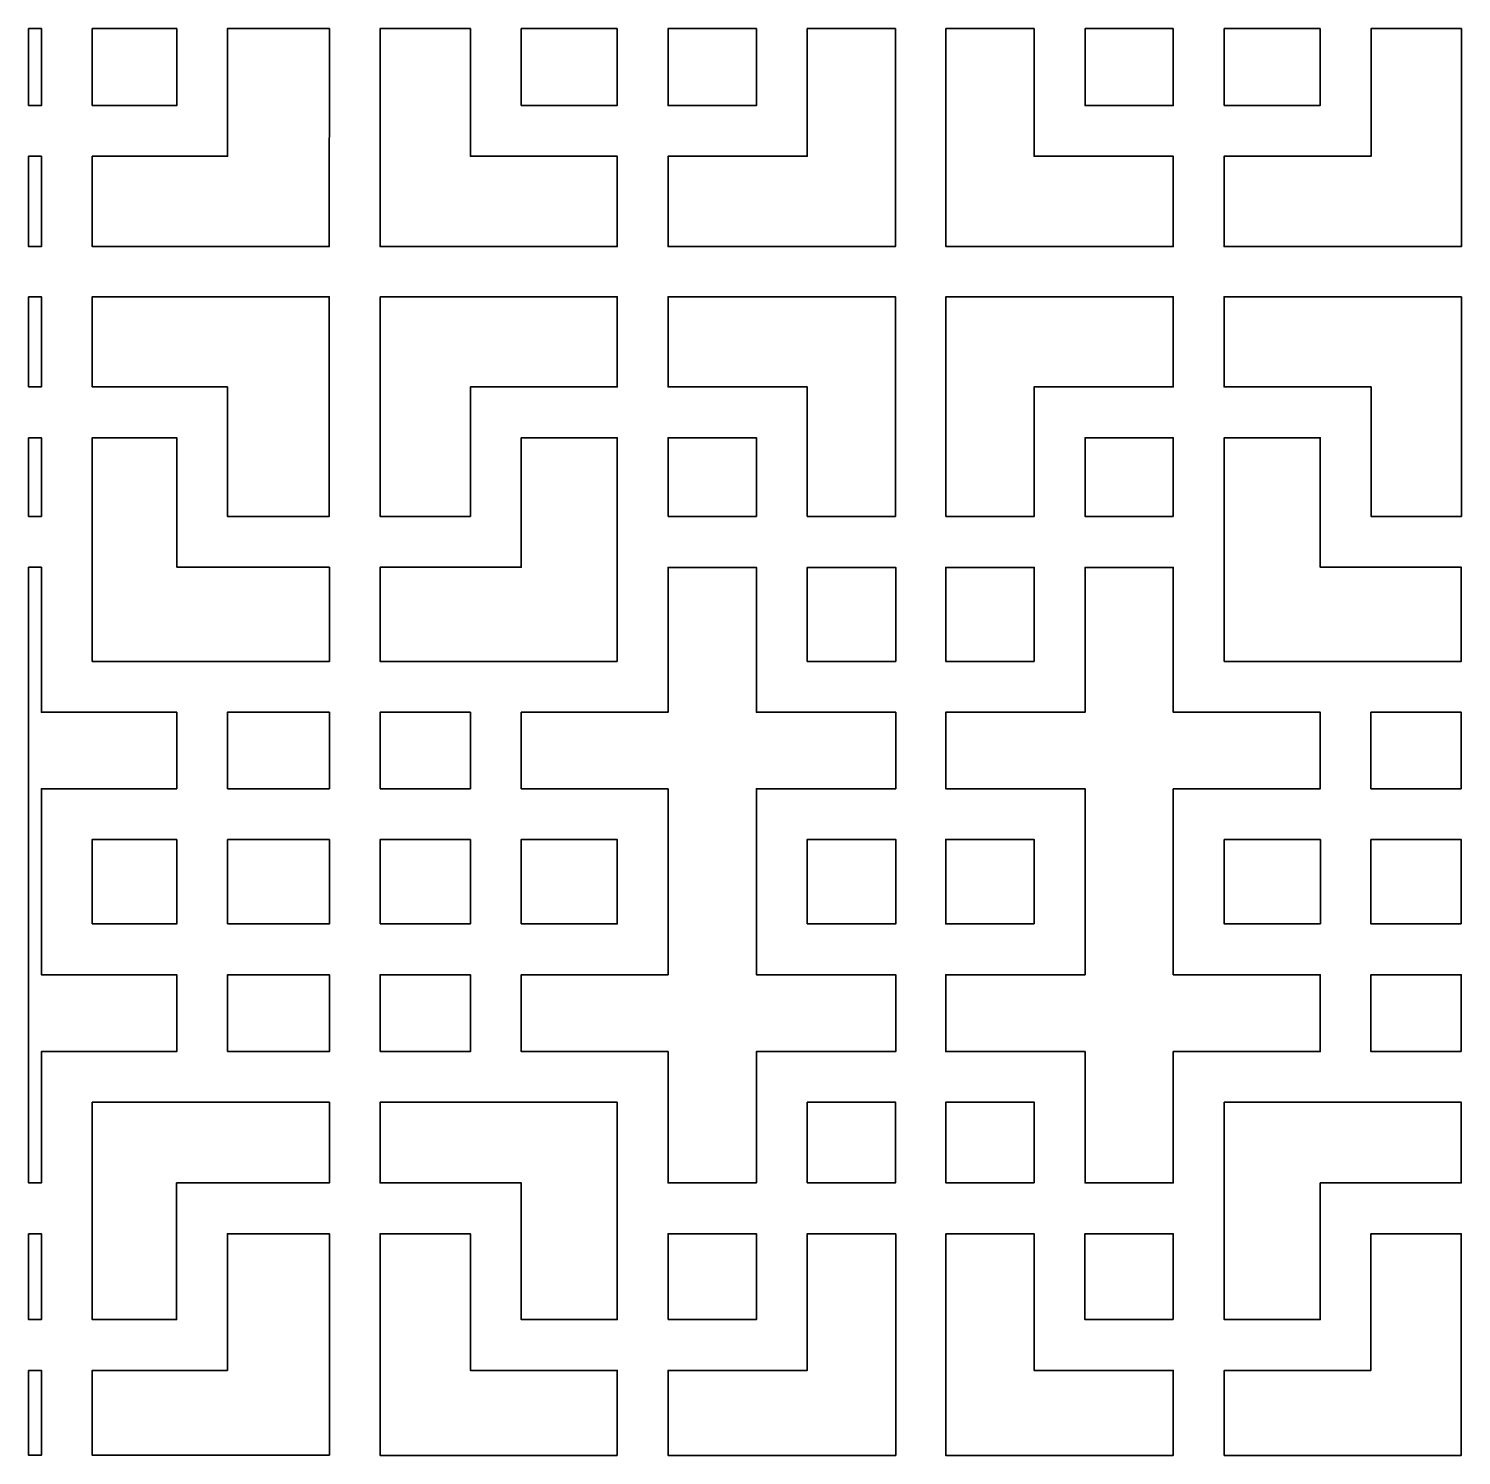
# Model space of a CAD drawing. Header units: centimetres. Extents: x 24 to 482, y -156 to 120.
# Drawn here: x 23.7 to 74.4, y 69.3 to 119.9 of the extents above; entities that cross this region are included whole.
import ezdxf

# ---------------------------------------------------------------- set-up
doc = ezdxf.new("R2010")
doc.units = ezdxf.units.CM
doc.header["$MEASUREMENT"] = 0
doc.layers.add('layer 1', color=7, linetype='Continuous')

msp = doc.modelspace()

# ---------------------------------------------------------------- linework, layer by layer
at = {"layer": 'layer 1', "color": 250, "lineweight": 35}
for points, knots in [([(23.67082, 117.12746), (23.67082, 117.12746), (24.12332, 117.12746), (24.12332, 117.12746), (24.12332, 117.12746), (24.12332, 117.12746), (24.12332, 119.85246), (24.12332, 119.85246), (24.12332, 119.85246), (24.12332, 119.85246), (23.67082, 119.85246), (23.67082, 119.85246), (23.67082, 119.85246), (23.67082, 119.85246), (23.67082, 117.12746), (23.67082, 117.12746)], [0, 0, 0, 0, 0.2, 0.2, 0.2, 0.2, 0.4, 0.4, 0.4, 0.4, 0.6, 0.6, 0.6, 0.6, 1, 1, 1, 1]), ([(28.91832, 119.85246), (28.91832, 119.85246), (28.91832, 117.12746), (28.91832, 117.12746), (28.91832, 117.12746), (28.91832, 117.12746), (25.92332, 117.12746), (25.92332, 117.12746), (25.92332, 117.12746), (25.92332, 117.12746), (25.92332, 119.85246), (25.92332, 119.85246), (25.92332, 119.85246), (25.92332, 119.85246), (28.91832, 119.85246), (28.91832, 119.85246)], [0, 0, 0, 0, 0.2, 0.2, 0.2, 0.2, 0.4, 0.4, 0.4, 0.4, 0.6, 0.6, 0.6, 0.6, 1, 1, 1, 1]), ([(34.32832, 119.85246), (34.32832, 119.85246), (34.32581, 112.12746), (34.32581, 112.12746), (34.32581, 112.12746), (34.32581, 112.12746), (25.92332, 112.12746), (25.92332, 112.12746), (25.92332, 112.12746), (25.92332, 112.12746), (25.92332, 115.32746), (25.92332, 115.32746), (25.92332, 115.32746), (25.92332, 115.32746), (30.71832, 115.32746), (30.71832, 115.32746), (30.71832, 115.32746), (30.71832, 115.32746), (30.71582, 119.85246), (30.71582, 119.85246), (30.71582, 119.85246), (30.71582, 119.85246), (34.32832, 119.85246), (34.32832, 119.85246)], [0, 0, 0, 0, 0.14285714, 0.14285714, 0.14285714, 0.14285714, 0.28571429, 0.28571429, 0.28571429, 0.28571429, 0.42857143, 0.42857143, 0.42857143, 0.42857143, 0.57142857, 0.57142857, 0.57142857, 0.57142857, 0.71428571, 0.71428571, 0.71428571, 0.71428571, 1, 1, 1, 1]), ([(39.32581, 119.85246), (39.32581, 119.85246), (39.32581, 115.32746), (39.32581, 115.32746), (39.32581, 115.32746), (39.32581, 115.32746), (44.53331, 115.32746), (44.53331, 115.32746), (44.53331, 115.32746), (44.53331, 115.32746), (44.53331, 112.12996), (44.53331, 112.12996), (44.53331, 112.12996), (44.53331, 112.12996), (36.12832, 112.12996), (36.12832, 112.12996), (36.12832, 112.12996), (36.12832, 112.12996), (36.12832, 119.85246), (36.12832, 119.85246), (36.12832, 119.85246), (36.12832, 119.85246), (39.32581, 119.85246), (39.32581, 119.85246)], [0, 0, 0, 0, 0.14285714, 0.14285714, 0.14285714, 0.14285714, 0.28571429, 0.28571429, 0.28571429, 0.28571429, 0.42857143, 0.42857143, 0.42857143, 0.42857143, 0.57142857, 0.57142857, 0.57142857, 0.57142857, 0.71428571, 0.71428571, 0.71428571, 0.71428571, 1, 1, 1, 1]), ([(44.53082, 119.85246), (44.53082, 119.85246), (44.53082, 117.12996), (44.53082, 117.12996), (44.53082, 117.12996), (44.53082, 117.12996), (41.12832, 117.12996), (41.12832, 117.12996), (41.12832, 117.12996), (41.12832, 117.12996), (41.12832, 119.85246), (41.12832, 119.85246), (41.12832, 119.85246), (41.12832, 119.85246), (44.53082, 119.85246), (44.53082, 119.85246)], [0, 0, 0, 0, 0.2, 0.2, 0.2, 0.2, 0.4, 0.4, 0.4, 0.4, 0.6, 0.6, 0.6, 0.6, 1, 1, 1, 1]), ([(49.46581, 119.85246), (49.46581, 119.85246), (49.46581, 117.12746), (49.46581, 117.12746), (49.46581, 117.12746), (49.46581, 117.12746), (46.33332, 117.12746), (46.33332, 117.12746), (46.33332, 117.12746), (46.33332, 117.12746), (46.33332, 119.85246), (46.33332, 119.85246), (46.33332, 119.85246), (46.33332, 119.85246), (49.46581, 119.85246), (49.46581, 119.85246)], [0, 0, 0, 0, 0.2, 0.2, 0.2, 0.2, 0.4, 0.4, 0.4, 0.4, 0.6, 0.6, 0.6, 0.6, 1, 1, 1, 1]), ([(54.39082, 119.85246), (54.39082, 119.85246), (54.39082, 112.12746), (54.39082, 112.12746), (54.39082, 112.12746), (54.39082, 112.12746), (46.33332, 112.12746), (46.33332, 112.12746), (46.33332, 112.12746), (46.33332, 112.12746), (46.33332, 115.32746), (46.33332, 115.32746), (46.33332, 115.32746), (46.33332, 115.32746), (51.26582, 115.32746), (51.26582, 115.32746), (51.26582, 115.32746), (51.26582, 115.32746), (51.26582, 119.85246), (51.26582, 119.85246), (51.26582, 119.85246), (51.26582, 119.85246), (54.39082, 119.85246), (54.39082, 119.85246)], [0, 0, 0, 0, 0.14285714, 0.14285714, 0.14285714, 0.14285714, 0.28571429, 0.28571429, 0.28571429, 0.28571429, 0.42857143, 0.42857143, 0.42857143, 0.42857143, 0.57142857, 0.57142857, 0.57142857, 0.57142857, 0.71428571, 0.71428571, 0.71428571, 0.71428571, 1, 1, 1, 1]), ([(59.30832, 119.85246), (59.30832, 119.85246), (59.30582, 115.32746), (59.30582, 115.32746), (59.30582, 115.32746), (59.30582, 115.32746), (64.23832, 115.32746), (64.23832, 115.32746), (64.23832, 115.32746), (64.23832, 115.32746), (64.23832, 112.12746), (64.23832, 112.12746), (64.23832, 112.12746), (64.23832, 112.12746), (56.18082, 112.12746), (56.18082, 112.12746), (56.18082, 112.12746), (56.18082, 112.12746), (56.18082, 119.85246), (56.18082, 119.85246), (56.18082, 119.85246), (56.18082, 119.85246), (59.30832, 119.85246), (59.30832, 119.85246)], [0, 0, 0, 0, 0.14285714, 0.14285714, 0.14285714, 0.14285714, 0.28571429, 0.28571429, 0.28571429, 0.28571429, 0.42857143, 0.42857143, 0.42857143, 0.42857143, 0.57142857, 0.57142857, 0.57142857, 0.57142857, 0.71428571, 0.71428571, 0.71428571, 0.71428571, 1, 1, 1, 1]), ([(64.23832, 119.85246), (64.23832, 119.85246), (64.23832, 117.12746), (64.23832, 117.12746), (64.23832, 117.12746), (64.23832, 117.12746), (61.10832, 117.12746), (61.10832, 117.12746), (61.10832, 117.12746), (61.10832, 117.12746), (61.10832, 119.85246), (61.10832, 119.85246), (61.10832, 119.85246), (61.10832, 119.85246), (64.23832, 119.85246), (64.23832, 119.85246)], [0, 0, 0, 0, 0.2, 0.2, 0.2, 0.2, 0.4, 0.4, 0.4, 0.4, 0.6, 0.6, 0.6, 0.6, 1, 1, 1, 1]), ([(74.44582, 119.85246), (74.44582, 119.85246), (74.44582, 112.12996), (74.44582, 112.12996), (74.44582, 112.12996), (74.44582, 112.12996), (66.03832, 112.12996), (66.03832, 112.12996), (66.03832, 112.12996), (66.03832, 112.12996), (66.03832, 115.32746), (66.03832, 115.32746), (66.03832, 115.32746), (66.03832, 115.32746), (71.24582, 115.32746), (71.24582, 115.32746), (71.24582, 115.32746), (71.24582, 115.32746), (71.24582, 119.85246), (71.24582, 119.85246), (71.24582, 119.85246), (71.24582, 119.85246), (74.44582, 119.85246), (74.44582, 119.85246)], [0, 0, 0, 0, 0.14285714, 0.14285714, 0.14285714, 0.14285714, 0.28571429, 0.28571429, 0.28571429, 0.28571429, 0.42857143, 0.42857143, 0.42857143, 0.42857143, 0.57142857, 0.57142857, 0.57142857, 0.57142857, 0.71428571, 0.71428571, 0.71428571, 0.71428571, 1, 1, 1, 1]), ([(69.44331, 119.85246), (69.44331, 119.85246), (69.44331, 117.12996), (69.44331, 117.12996), (69.44331, 117.12996), (69.44331, 117.12996), (66.04082, 117.12996), (66.04082, 117.12996), (66.04082, 117.12996), (66.04082, 117.12996), (66.04082, 119.85246), (66.04082, 119.85246), (66.04082, 119.85246), (66.04082, 119.85246), (69.44331, 119.85246), (69.44331, 119.85246)], [0, 0, 0, 0, 0.2, 0.2, 0.2, 0.2, 0.4, 0.4, 0.4, 0.4, 0.6, 0.6, 0.6, 0.6, 1, 1, 1, 1]), ([(23.67082, 115.32996), (23.67082, 115.32996), (24.12332, 115.32996), (24.12332, 115.32996), (24.12332, 115.32996), (24.12332, 115.32996), (24.12332, 112.12746), (24.12332, 112.12746), (24.12332, 112.12746), (24.12332, 112.12746), (23.67082, 112.12746), (23.67082, 112.12746), (23.67082, 112.12746), (23.67082, 112.12746), (23.67082, 115.32996), (23.67082, 115.32996)], [0, 0, 0, 0, 0.2, 0.2, 0.2, 0.2, 0.4, 0.4, 0.4, 0.4, 0.6, 0.6, 0.6, 0.6, 1, 1, 1, 1]), ([(23.67082, 110.34995), (23.67082, 110.34995), (24.12332, 110.34995), (24.12332, 110.34995), (24.12332, 110.34995), (24.12332, 110.34995), (24.12332, 107.14996), (24.12332, 107.14996), (24.12332, 107.14996), (24.12332, 107.14996), (23.67082, 107.14996), (23.67082, 107.14996), (23.67082, 107.14996), (23.67082, 107.14996), (23.67082, 110.34995), (23.67082, 110.34995)], [0, 0, 0, 0, 0.2, 0.2, 0.2, 0.2, 0.4, 0.4, 0.4, 0.4, 0.6, 0.6, 0.6, 0.6, 1, 1, 1, 1]), ([(30.71832, 107.14996), (30.71832, 107.14996), (30.71582, 102.55996), (30.71582, 102.55996), (30.71582, 102.55996), (30.71582, 102.55996), (34.32581, 102.55996), (34.32581, 102.55996), (34.32581, 102.55996), (34.32581, 102.55996), (34.32581, 110.34995), (34.32581, 110.34995), (34.32581, 110.34995), (34.32581, 110.34995), (25.92332, 110.34995), (25.92332, 110.34995), (25.92332, 110.34995), (25.92332, 110.34995), (25.92332, 107.14996), (25.92332, 107.14996), (25.92332, 107.14996), (25.92332, 107.14996), (30.71832, 107.14996), (30.71832, 107.14996)], [0, 0, 0, 0, 0.14285714, 0.14285714, 0.14285714, 0.14285714, 0.28571429, 0.28571429, 0.28571429, 0.28571429, 0.42857143, 0.42857143, 0.42857143, 0.42857143, 0.57142857, 0.57142857, 0.57142857, 0.57142857, 0.71428571, 0.71428571, 0.71428571, 0.71428571, 1, 1, 1, 1]), ([(36.12832, 110.34995), (36.12832, 110.34995), (36.12832, 102.55996), (36.12832, 102.55996), (36.12832, 102.55996), (36.12832, 102.55996), (39.32581, 102.55996), (39.32581, 102.55996), (39.32581, 102.55996), (39.32581, 102.55996), (39.32581, 107.14996), (39.32581, 107.14996), (39.32581, 107.14996), (39.32581, 107.14996), (44.53331, 107.14996), (44.53331, 107.14996), (44.53331, 107.14996), (44.53331, 107.14996), (44.53331, 110.34995), (44.53331, 110.34995), (44.53331, 110.34995), (44.53331, 110.34995), (36.12832, 110.34995), (36.12832, 110.34995)], [0, 0, 0, 0, 0.14285714, 0.14285714, 0.14285714, 0.14285714, 0.28571429, 0.28571429, 0.28571429, 0.28571429, 0.42857143, 0.42857143, 0.42857143, 0.42857143, 0.57142857, 0.57142857, 0.57142857, 0.57142857, 0.71428571, 0.71428571, 0.71428571, 0.71428571, 1, 1, 1, 1]), ([(54.39082, 102.55996), (54.39082, 102.55996), (51.26582, 102.55996), (51.26582, 102.55996), (51.26582, 102.55996), (51.26582, 102.55996), (51.26582, 107.14996), (51.26582, 107.14996), (51.26582, 107.14996), (51.26582, 107.14996), (46.33332, 107.14996), (46.33332, 107.14996), (46.33332, 107.14996), (46.33332, 107.14996), (46.33332, 110.34995), (46.33332, 110.34995), (46.33332, 110.34995), (46.33332, 110.34995), (54.39082, 110.34995), (54.39082, 110.34995), (54.39082, 110.34995), (54.39082, 110.34995), (54.39082, 102.55996), (54.39082, 102.55996)], [0, 0, 0, 0, 0.14285714, 0.14285714, 0.14285714, 0.14285714, 0.28571429, 0.28571429, 0.28571429, 0.28571429, 0.42857143, 0.42857143, 0.42857143, 0.42857143, 0.57142857, 0.57142857, 0.57142857, 0.57142857, 0.71428571, 0.71428571, 0.71428571, 0.71428571, 1, 1, 1, 1]), ([(56.18082, 102.55996), (56.18082, 102.55996), (59.30832, 102.55996), (59.30832, 102.55996), (59.30832, 102.55996), (59.30832, 102.55996), (59.30582, 107.14996), (59.30582, 107.14996), (59.30582, 107.14996), (59.30582, 107.14996), (64.23832, 107.14996), (64.23832, 107.14996), (64.23832, 107.14996), (64.23832, 107.14996), (64.23832, 110.34995), (64.23832, 110.34995), (64.23832, 110.34995), (64.23832, 110.34995), (56.18082, 110.34995), (56.18082, 110.34995), (56.18082, 110.34995), (56.18082, 110.34995), (56.18082, 102.55996), (56.18082, 102.55996)], [0, 0, 0, 0, 0.14285714, 0.14285714, 0.14285714, 0.14285714, 0.28571429, 0.28571429, 0.28571429, 0.28571429, 0.42857143, 0.42857143, 0.42857143, 0.42857143, 0.57142857, 0.57142857, 0.57142857, 0.57142857, 0.71428571, 0.71428571, 0.71428571, 0.71428571, 1, 1, 1, 1]), ([(74.44582, 110.34995), (74.44582, 110.34995), (74.44582, 102.55996), (74.44582, 102.55996), (74.44582, 102.55996), (74.44582, 102.55996), (71.24582, 102.55996), (71.24582, 102.55996), (71.24582, 102.55996), (71.24582, 102.55996), (71.24582, 107.14996), (71.24582, 107.14996), (71.24582, 107.14996), (71.24582, 107.14996), (66.03832, 107.14996), (66.03832, 107.14996), (66.03832, 107.14996), (66.03832, 107.14996), (66.03832, 110.34995), (66.03832, 110.34995), (66.03832, 110.34995), (66.03832, 110.34995), (74.44582, 110.34995), (74.44582, 110.34995)], [0, 0, 0, 0, 0.14285714, 0.14285714, 0.14285714, 0.14285714, 0.28571429, 0.28571429, 0.28571429, 0.28571429, 0.42857143, 0.42857143, 0.42857143, 0.42857143, 0.57142857, 0.57142857, 0.57142857, 0.57142857, 0.71428571, 0.71428571, 0.71428571, 0.71428571, 1, 1, 1, 1]), ([(23.67082, 105.34996), (23.67082, 105.34996), (24.12332, 105.34996), (24.12332, 105.34996), (24.12332, 105.34996), (24.12332, 105.34996), (24.12332, 102.55996), (24.12332, 102.55996), (24.12332, 102.55996), (24.12332, 102.55996), (23.67082, 102.55996), (23.67082, 102.55996), (23.67082, 102.55996), (23.67082, 102.55996), (23.67082, 105.34996), (23.67082, 105.34996)], [0, 0, 0, 0, 0.2, 0.2, 0.2, 0.2, 0.4, 0.4, 0.4, 0.4, 0.6, 0.6, 0.6, 0.6, 1, 1, 1, 1]), ([(28.91832, 100.75996), (28.91832, 100.75996), (28.91832, 105.34996), (28.91832, 105.34996), (28.91832, 105.34996), (28.91832, 105.34996), (25.92332, 105.34996), (25.92332, 105.34996), (25.92332, 105.34996), (25.92332, 105.34996), (25.92332, 97.42246), (25.92332, 97.42246), (25.92332, 97.42246), (25.92332, 97.42246), (34.32832, 97.42246), (34.32832, 97.42246), (34.32832, 97.42246), (34.32832, 97.42246), (34.32832, 100.75996), (34.32832, 100.75996), (34.32832, 100.75996), (34.32832, 100.75996), (28.91832, 100.75996), (28.91832, 100.75996)], [0, 0, 0, 0, 0.14285714, 0.14285714, 0.14285714, 0.14285714, 0.28571429, 0.28571429, 0.28571429, 0.28571429, 0.42857143, 0.42857143, 0.42857143, 0.42857143, 0.57142857, 0.57142857, 0.57142857, 0.57142857, 0.71428571, 0.71428571, 0.71428571, 0.71428571, 1, 1, 1, 1]), ([(44.53082, 97.42246), (44.53082, 97.42246), (36.12832, 97.42246), (36.12832, 97.42246), (36.12832, 97.42246), (36.12832, 97.42246), (36.12832, 100.75996), (36.12832, 100.75996), (36.12832, 100.75996), (36.12832, 100.75996), (41.12832, 100.75996), (41.12832, 100.75996), (41.12832, 100.75996), (41.12832, 100.75996), (41.12832, 105.34996), (41.12832, 105.34996), (41.12832, 105.34996), (41.12832, 105.34996), (44.53082, 105.34996), (44.53082, 105.34996), (44.53082, 105.34996), (44.53082, 105.34996), (44.53082, 97.42246), (44.53082, 97.42246)], [0, 0, 0, 0, 0.14285714, 0.14285714, 0.14285714, 0.14285714, 0.28571429, 0.28571429, 0.28571429, 0.28571429, 0.42857143, 0.42857143, 0.42857143, 0.42857143, 0.57142857, 0.57142857, 0.57142857, 0.57142857, 0.71428571, 0.71428571, 0.71428571, 0.71428571, 1, 1, 1, 1]), ([(46.33332, 102.55996), (46.33332, 102.55996), (49.46581, 102.55996), (49.46581, 102.55996), (49.46581, 102.55996), (49.46581, 102.55996), (49.46581, 105.34996), (49.46581, 105.34996), (49.46581, 105.34996), (49.46581, 105.34996), (46.33332, 105.34996), (46.33332, 105.34996), (46.33332, 105.34996), (46.33332, 105.34996), (46.33332, 102.55996), (46.33332, 102.55996)], [0, 0, 0, 0, 0.2, 0.2, 0.2, 0.2, 0.4, 0.4, 0.4, 0.4, 0.6, 0.6, 0.6, 0.6, 1, 1, 1, 1]), ([(64.23832, 102.55996), (64.23832, 102.55996), (61.10832, 102.55996), (61.10832, 102.55996), (61.10832, 102.55996), (61.10832, 102.55996), (61.10832, 105.34996), (61.10832, 105.34996), (61.10832, 105.34996), (61.10832, 105.34996), (64.23832, 105.34996), (64.23832, 105.34996), (64.23832, 105.34996), (64.23832, 105.34996), (64.23832, 102.55996), (64.23832, 102.55996)], [0, 0, 0, 0, 0.2, 0.2, 0.2, 0.2, 0.4, 0.4, 0.4, 0.4, 0.6, 0.6, 0.6, 0.6, 1, 1, 1, 1]), ([(66.04082, 97.42246), (66.04082, 97.42246), (74.44332, 97.42246), (74.44332, 97.42246), (74.44332, 97.42246), (74.44332, 97.42246), (74.44332, 100.75996), (74.44332, 100.75996), (74.44332, 100.75996), (74.44332, 100.75996), (69.44331, 100.75996), (69.44331, 100.75996), (69.44331, 100.75996), (69.44331, 100.75996), (69.44331, 105.34996), (69.44331, 105.34996), (69.44331, 105.34996), (69.44331, 105.34996), (66.04082, 105.34996), (66.04082, 105.34996), (66.04082, 105.34996), (66.04082, 105.34996), (66.04082, 97.42246), (66.04082, 97.42246)], [0, 0, 0, 0, 0.14285714, 0.14285714, 0.14285714, 0.14285714, 0.28571429, 0.28571429, 0.28571429, 0.28571429, 0.42857143, 0.42857143, 0.42857143, 0.42857143, 0.57142857, 0.57142857, 0.57142857, 0.57142857, 0.71428571, 0.71428571, 0.71428571, 0.71428571, 1, 1, 1, 1]), ([(23.67082, 100.75996), (23.67082, 100.75996), (24.12082, 100.75996), (24.12082, 100.75996), (24.12082, 100.75996), (24.12082, 100.75996), (24.12082, 95.62246), (24.12082, 95.62246), (24.12082, 95.62246), (24.12082, 95.62246), (28.91832, 95.62246), (28.91832, 95.62246), (28.91832, 95.62246), (28.91832, 95.62246), (28.91832, 92.90996), (28.91832, 92.90996), (28.91832, 92.90996), (28.91832, 92.90996), (24.12082, 92.90996), (24.12082, 92.90996), (24.12082, 92.90996), (24.12082, 92.90996), (24.12082, 86.31496), (24.12082, 86.31496), (24.12082, 86.31496), (24.12082, 86.31496), (28.91832, 86.31496), (28.91832, 86.31496), (28.91832, 86.31496), (28.91832, 86.31496), (28.91832, 83.59496), (28.91832, 83.59496), (28.91832, 83.59496), (28.91832, 83.59496), (24.12082, 83.59496), (24.12082, 83.59496), (24.12082, 83.59496), (24.12082, 83.59496), (24.12082, 78.93497), (24.12082, 78.93497), (24.12082, 78.93497), (24.12082, 78.93497), (23.67082, 78.93497), (23.67082, 78.93497), (23.67082, 78.93497), (23.67082, 78.93497), (23.67082, 100.75996), (23.67082, 100.75996)], [0, 0, 0, 0, 0.07692308, 0.07692308, 0.07692308, 0.07692308, 0.15384615, 0.15384615, 0.15384615, 0.15384615, 0.23076923, 0.23076923, 0.23076923, 0.23076923, 0.30769231, 0.30769231, 0.30769231, 0.30769231, 0.38461538, 0.38461538, 0.38461538, 0.38461538, 0.46153846, 0.46153846, 0.46153846, 0.46153846, 0.53846154, 0.53846154, 0.53846154, 0.53846154, 0.61538462, 0.61538462, 0.61538462, 0.61538462, 0.69230769, 0.69230769, 0.69230769, 0.69230769, 0.76923077, 0.76923077, 0.76923077, 0.76923077, 0.84615385, 0.84615385, 0.84615385, 0.84615385, 1, 1, 1, 1]), ([(46.33332, 92.90996), (46.33332, 92.90996), (46.33332, 86.31496), (46.33332, 86.31496), (46.33332, 86.31496), (46.33332, 86.31496), (41.12832, 86.31496), (41.12832, 86.31496), (41.12832, 86.31496), (41.12832, 86.31496), (41.12832, 83.59246), (41.12832, 83.59246), (41.12832, 83.59246), (41.12832, 83.59246), (46.33332, 83.59496), (46.33332, 83.59496), (46.33332, 83.59496), (46.33332, 83.59496), (46.33332, 78.93497), (46.33332, 78.93497), (46.33332, 78.93497), (46.33332, 78.93497), (49.46082, 78.93497), (49.46082, 78.93497), (49.46082, 78.93497), (49.46082, 78.93497), (49.46082, 83.59496), (49.46082, 83.59496), (49.46082, 83.59496), (49.46082, 83.59496), (54.39832, 83.59246), (54.39832, 83.59246), (54.39832, 83.59246), (54.39832, 83.59246), (54.39832, 86.31496), (54.39832, 86.31496), (54.39832, 86.31496), (54.39832, 86.31496), (49.46082, 86.31496), (49.46082, 86.31496), (49.46082, 86.31496), (49.46082, 86.31496), (49.46082, 92.90996), (49.46082, 92.90996), (49.46082, 92.90996), (49.46082, 92.90996), (54.39832, 92.90996), (54.39832, 92.90996), (54.39832, 92.90996), (54.39832, 92.90996), (54.39832, 95.62246), (54.39832, 95.62246), (54.39832, 95.62246), (54.39832, 95.62246), (49.46082, 95.62246), (49.46082, 95.62246), (49.46082, 95.62246), (49.46082, 95.62246), (49.46082, 100.75746), (49.46082, 100.75746), (49.46082, 100.75746), (49.46082, 100.75746), (46.33332, 100.75746), (46.33332, 100.75746), (46.33332, 100.75746), (46.33332, 100.75746), (46.33332, 95.62246), (46.33332, 95.62246), (46.33332, 95.62246), (46.33332, 95.62246), (41.12832, 95.62246), (41.12832, 95.62246), (41.12832, 95.62246), (41.12832, 95.62246), (41.12832, 92.90996), (41.12832, 92.90996), (41.12832, 92.90996), (41.12832, 92.90996), (46.33332, 92.90996), (46.33332, 92.90996)], [0, 0, 0, 0, 0.04761905, 0.04761905, 0.04761905, 0.04761905, 0.0952381, 0.0952381, 0.0952381, 0.0952381, 0.14285714, 0.14285714, 0.14285714, 0.14285714, 0.19047619, 0.19047619, 0.19047619, 0.19047619, 0.23809524, 0.23809524, 0.23809524, 0.23809524, 0.28571429, 0.28571429, 0.28571429, 0.28571429, 0.33333333, 0.33333333, 0.33333333, 0.33333333, 0.38095238, 0.38095238, 0.38095238, 0.38095238, 0.42857143, 0.42857143, 0.42857143, 0.42857143, 0.47619048, 0.47619048, 0.47619048, 0.47619048, 0.52380952, 0.52380952, 0.52380952, 0.52380952, 0.57142857, 0.57142857, 0.57142857, 0.57142857, 0.61904762, 0.61904762, 0.61904762, 0.61904762, 0.66666667, 0.66666667, 0.66666667, 0.66666667, 0.71428571, 0.71428571, 0.71428571, 0.71428571, 0.76190476, 0.76190476, 0.76190476, 0.76190476, 0.80952381, 0.80952381, 0.80952381, 0.80952381, 0.85714286, 0.85714286, 0.85714286, 0.85714286, 0.9047619, 0.9047619, 0.9047619, 0.9047619, 1, 1, 1, 1]), ([(51.26582, 97.42246), (51.26582, 97.42246), (54.39832, 97.42246), (54.39832, 97.42246), (54.39832, 97.42246), (54.39832, 97.42246), (54.39832, 100.75746), (54.39832, 100.75746), (54.39832, 100.75746), (54.39832, 100.75746), (51.26582, 100.75746), (51.26582, 100.75746), (51.26582, 100.75746), (51.26582, 100.75746), (51.26582, 97.42246), (51.26582, 97.42246)], [0, 0, 0, 0, 0.2, 0.2, 0.2, 0.2, 0.4, 0.4, 0.4, 0.4, 0.6, 0.6, 0.6, 0.6, 1, 1, 1, 1]), ([(64.23832, 92.90996), (64.23832, 92.90996), (64.23832, 86.31496), (64.23832, 86.31496), (64.23832, 86.31496), (64.23832, 86.31496), (69.44331, 86.31496), (69.44331, 86.31496), (69.44331, 86.31496), (69.44331, 86.31496), (69.44331, 83.59246), (69.44331, 83.59246), (69.44331, 83.59246), (69.44331, 83.59246), (64.23832, 83.59496), (64.23832, 83.59496), (64.23832, 83.59496), (64.23832, 83.59496), (64.23832, 78.93497), (64.23832, 78.93497), (64.23832, 78.93497), (64.23832, 78.93497), (61.11082, 78.93497), (61.11082, 78.93497), (61.11082, 78.93497), (61.11082, 78.93497), (61.11082, 83.59496), (61.11082, 83.59496), (61.11082, 83.59496), (61.11082, 83.59496), (56.17582, 83.59246), (56.17582, 83.59246), (56.17582, 83.59246), (56.17582, 83.59246), (56.17582, 86.31496), (56.17582, 86.31496), (56.17582, 86.31496), (56.17582, 86.31496), (61.11082, 86.31496), (61.11082, 86.31496), (61.11082, 86.31496), (61.11082, 86.31496), (61.11082, 92.90996), (61.11082, 92.90996), (61.11082, 92.90996), (61.11082, 92.90996), (56.17582, 92.90996), (56.17582, 92.90996), (56.17582, 92.90996), (56.17582, 92.90996), (56.17582, 95.62246), (56.17582, 95.62246), (56.17582, 95.62246), (56.17582, 95.62246), (61.11082, 95.62246), (61.11082, 95.62246), (61.11082, 95.62246), (61.11082, 95.62246), (61.11082, 100.75746), (61.11082, 100.75746), (61.11082, 100.75746), (61.11082, 100.75746), (64.23832, 100.75746), (64.23832, 100.75746), (64.23832, 100.75746), (64.23832, 100.75746), (64.23832, 95.62246), (64.23832, 95.62246), (64.23832, 95.62246), (64.23832, 95.62246), (69.44331, 95.62246), (69.44331, 95.62246), (69.44331, 95.62246), (69.44331, 95.62246), (69.44331, 92.90996), (69.44331, 92.90996), (69.44331, 92.90996), (69.44331, 92.90996), (64.23832, 92.90996), (64.23832, 92.90996)], [0, 0, 0, 0, 0.04761905, 0.04761905, 0.04761905, 0.04761905, 0.0952381, 0.0952381, 0.0952381, 0.0952381, 0.14285714, 0.14285714, 0.14285714, 0.14285714, 0.19047619, 0.19047619, 0.19047619, 0.19047619, 0.23809524, 0.23809524, 0.23809524, 0.23809524, 0.28571429, 0.28571429, 0.28571429, 0.28571429, 0.33333333, 0.33333333, 0.33333333, 0.33333333, 0.38095238, 0.38095238, 0.38095238, 0.38095238, 0.42857143, 0.42857143, 0.42857143, 0.42857143, 0.47619048, 0.47619048, 0.47619048, 0.47619048, 0.52380952, 0.52380952, 0.52380952, 0.52380952, 0.57142857, 0.57142857, 0.57142857, 0.57142857, 0.61904762, 0.61904762, 0.61904762, 0.61904762, 0.66666667, 0.66666667, 0.66666667, 0.66666667, 0.71428571, 0.71428571, 0.71428571, 0.71428571, 0.76190476, 0.76190476, 0.76190476, 0.76190476, 0.80952381, 0.80952381, 0.80952381, 0.80952381, 0.85714286, 0.85714286, 0.85714286, 0.85714286, 0.9047619, 0.9047619, 0.9047619, 0.9047619, 1, 1, 1, 1]), ([(59.30832, 97.42246), (59.30832, 97.42246), (56.17582, 97.42246), (56.17582, 97.42246), (56.17582, 97.42246), (56.17582, 97.42246), (56.17582, 100.75746), (56.17582, 100.75746), (56.17582, 100.75746), (56.17582, 100.75746), (59.30832, 100.75746), (59.30832, 100.75746), (59.30832, 100.75746), (59.30832, 100.75746), (59.30832, 97.42246), (59.30832, 97.42246)], [0, 0, 0, 0, 0.2, 0.2, 0.2, 0.2, 0.4, 0.4, 0.4, 0.4, 0.6, 0.6, 0.6, 0.6, 1, 1, 1, 1]), ([(30.71582, 92.90996), (30.71582, 92.90996), (34.32832, 92.90996), (34.32832, 92.90996), (34.32832, 92.90996), (34.32832, 92.90996), (34.32832, 95.62246), (34.32832, 95.62246), (34.32832, 95.62246), (34.32832, 95.62246), (30.71582, 95.62246), (30.71582, 95.62246), (30.71582, 95.62246), (30.71582, 95.62246), (30.71582, 92.90996), (30.71582, 92.90996)], [0, 0, 0, 0, 0.2, 0.2, 0.2, 0.2, 0.4, 0.4, 0.4, 0.4, 0.6, 0.6, 0.6, 0.6, 1, 1, 1, 1]), ([(36.12832, 92.90996), (36.12832, 92.90996), (39.32832, 92.90996), (39.32832, 92.90996), (39.32832, 92.90996), (39.32832, 92.90996), (39.32832, 95.62246), (39.32832, 95.62246), (39.32832, 95.62246), (39.32832, 95.62246), (36.12832, 95.62246), (36.12832, 95.62246), (36.12832, 95.62246), (36.12832, 95.62246), (36.12832, 92.90996), (36.12832, 92.90996)], [0, 0, 0, 0, 0.2, 0.2, 0.2, 0.2, 0.4, 0.4, 0.4, 0.4, 0.6, 0.6, 0.6, 0.6, 1, 1, 1, 1]), ([(74.44332, 92.90996), (74.44332, 92.90996), (71.24332, 92.90996), (71.24332, 92.90996), (71.24332, 92.90996), (71.24332, 92.90996), (71.24332, 95.62246), (71.24332, 95.62246), (71.24332, 95.62246), (71.24332, 95.62246), (74.44332, 95.62246), (74.44332, 95.62246), (74.44332, 95.62246), (74.44332, 95.62246), (74.44332, 92.90996), (74.44332, 92.90996)], [0, 0, 0, 0, 0.2, 0.2, 0.2, 0.2, 0.4, 0.4, 0.4, 0.4, 0.6, 0.6, 0.6, 0.6, 1, 1, 1, 1]), ([(25.92082, 88.11746), (25.92082, 88.11746), (28.91832, 88.11746), (28.91832, 88.11746), (28.91832, 88.11746), (28.91832, 88.11746), (28.91832, 91.10996), (28.91832, 91.10996), (28.91832, 91.10996), (28.91832, 91.10996), (25.92082, 91.10996), (25.92082, 91.10996), (25.92082, 91.10996), (25.92082, 91.10996), (25.92082, 88.11746), (25.92082, 88.11746)], [0, 0, 0, 0, 0.2, 0.2, 0.2, 0.2, 0.4, 0.4, 0.4, 0.4, 0.6, 0.6, 0.6, 0.6, 1, 1, 1, 1]), ([(30.71832, 88.11496), (30.71832, 88.11496), (34.32832, 88.11496), (34.32832, 88.11496), (34.32832, 88.11496), (34.32832, 88.11496), (34.32832, 91.10996), (34.32832, 91.10996), (34.32832, 91.10996), (34.32832, 91.10996), (30.71832, 91.10996), (30.71832, 91.10996), (30.71832, 91.10996), (30.71832, 91.10996), (30.71832, 88.11496), (30.71832, 88.11496)], [0, 0, 0, 0, 0.2, 0.2, 0.2, 0.2, 0.4, 0.4, 0.4, 0.4, 0.6, 0.6, 0.6, 0.6, 1, 1, 1, 1]), ([(36.12832, 88.11496), (36.12832, 88.11496), (39.32832, 88.11496), (39.32832, 88.11496), (39.32832, 88.11496), (39.32832, 88.11496), (39.32832, 91.10996), (39.32832, 91.10996), (39.32832, 91.10996), (39.32832, 91.10996), (36.12832, 91.10996), (36.12832, 91.10996), (36.12832, 91.10996), (36.12832, 91.10996), (36.12832, 88.11496), (36.12832, 88.11496)], [0, 0, 0, 0, 0.2, 0.2, 0.2, 0.2, 0.4, 0.4, 0.4, 0.4, 0.6, 0.6, 0.6, 0.6, 1, 1, 1, 1]), ([(41.12332, 88.11996), (41.12332, 88.11996), (44.53082, 88.11996), (44.53082, 88.11996), (44.53082, 88.11996), (44.53082, 88.11996), (44.53082, 91.10996), (44.53082, 91.10996), (44.53082, 91.10996), (44.53082, 91.10996), (41.12332, 91.10996), (41.12332, 91.10996), (41.12332, 91.10996), (41.12332, 91.10996), (41.12332, 88.11996), (41.12332, 88.11996)], [0, 0, 0, 0, 0.2, 0.2, 0.2, 0.2, 0.4, 0.4, 0.4, 0.4, 0.6, 0.6, 0.6, 0.6, 1, 1, 1, 1]), ([(51.26582, 88.11496), (51.26582, 88.11496), (54.39832, 88.11496), (54.39832, 88.11496), (54.39832, 88.11496), (54.39832, 88.11496), (54.39832, 91.11246), (54.39832, 91.11246), (54.39832, 91.11246), (54.39832, 91.11246), (51.26582, 91.11246), (51.26582, 91.11246), (51.26582, 91.11246), (51.26582, 91.11246), (51.26582, 88.11496), (51.26582, 88.11496)], [0, 0, 0, 0, 0.2, 0.2, 0.2, 0.2, 0.4, 0.4, 0.4, 0.4, 0.6, 0.6, 0.6, 0.6, 1, 1, 1, 1]), ([(59.30582, 88.11496), (59.30582, 88.11496), (56.17582, 88.11496), (56.17582, 88.11496), (56.17582, 88.11496), (56.17582, 88.11496), (56.17582, 91.11246), (56.17582, 91.11246), (56.17582, 91.11246), (56.17582, 91.11246), (59.30582, 91.11246), (59.30582, 91.11246), (59.30582, 91.11246), (59.30582, 91.11246), (59.30582, 88.11496), (59.30582, 88.11496)], [0, 0, 0, 0, 0.2, 0.2, 0.2, 0.2, 0.4, 0.4, 0.4, 0.4, 0.6, 0.6, 0.6, 0.6, 1, 1, 1, 1]), ([(69.44832, 88.11996), (69.44832, 88.11996), (66.04082, 88.11996), (66.04082, 88.11996), (66.04082, 88.11996), (66.04082, 88.11996), (66.04082, 91.10996), (66.04082, 91.10996), (66.04082, 91.10996), (66.04082, 91.10996), (69.44832, 91.10996), (69.44832, 91.10996), (69.44832, 91.10996), (69.44832, 91.10996), (69.44832, 88.11996), (69.44832, 88.11996)], [0, 0, 0, 0, 0.2, 0.2, 0.2, 0.2, 0.4, 0.4, 0.4, 0.4, 0.6, 0.6, 0.6, 0.6, 1, 1, 1, 1]), ([(74.44332, 88.11496), (74.44332, 88.11496), (71.24332, 88.11496), (71.24332, 88.11496), (71.24332, 88.11496), (71.24332, 88.11496), (71.24332, 91.10996), (71.24332, 91.10996), (71.24332, 91.10996), (71.24332, 91.10996), (74.44332, 91.10996), (74.44332, 91.10996), (74.44332, 91.10996), (74.44332, 91.10996), (74.44332, 88.11496), (74.44332, 88.11496)], [0, 0, 0, 0, 0.2, 0.2, 0.2, 0.2, 0.4, 0.4, 0.4, 0.4, 0.6, 0.6, 0.6, 0.6, 1, 1, 1, 1]), ([(30.71832, 83.59246), (30.71832, 83.59246), (34.32832, 83.59246), (34.32832, 83.59246), (34.32832, 83.59246), (34.32832, 83.59246), (34.32832, 86.31747), (34.32832, 86.31747), (34.32832, 86.31747), (34.32832, 86.31747), (30.71832, 86.31747), (30.71832, 86.31747), (30.71832, 86.31747), (30.71832, 86.31747), (30.71832, 83.59246), (30.71832, 83.59246)], [0, 0, 0, 0, 0.2, 0.2, 0.2, 0.2, 0.4, 0.4, 0.4, 0.4, 0.6, 0.6, 0.6, 0.6, 1, 1, 1, 1]), ([(36.12832, 83.59496), (36.12832, 83.59496), (39.32832, 83.59496), (39.32832, 83.59496), (39.32832, 83.59496), (39.32832, 83.59496), (39.32832, 86.31747), (39.32832, 86.31747), (39.32832, 86.31747), (39.32832, 86.31747), (36.12832, 86.31747), (36.12832, 86.31747), (36.12832, 86.31747), (36.12832, 86.31747), (36.12832, 83.59496), (36.12832, 83.59496)], [0, 0, 0, 0, 0.2, 0.2, 0.2, 0.2, 0.4, 0.4, 0.4, 0.4, 0.6, 0.6, 0.6, 0.6, 1, 1, 1, 1]), ([(74.44332, 83.59496), (74.44332, 83.59496), (71.24332, 83.59496), (71.24332, 83.59496), (71.24332, 83.59496), (71.24332, 83.59496), (71.24332, 86.31747), (71.24332, 86.31747), (71.24332, 86.31747), (71.24332, 86.31747), (74.44332, 86.31747), (74.44332, 86.31747), (74.44332, 86.31747), (74.44332, 86.31747), (74.44332, 83.59496), (74.44332, 83.59496)], [0, 0, 0, 0, 0.2, 0.2, 0.2, 0.2, 0.4, 0.4, 0.4, 0.4, 0.6, 0.6, 0.6, 0.6, 1, 1, 1, 1]), ([(25.92332, 81.79496), (25.92332, 81.79496), (25.92332, 74.09247), (25.92332, 74.09247), (25.92332, 74.09247), (25.92332, 74.09247), (28.91582, 74.09247), (28.91582, 74.09247), (28.91582, 74.09247), (28.91582, 74.09247), (28.91582, 78.93747), (28.91582, 78.93747), (28.91582, 78.93747), (28.91582, 78.93747), (34.32832, 78.93747), (34.32832, 78.93747), (34.32832, 78.93747), (34.32832, 78.93747), (34.32832, 81.79496), (34.32832, 81.79496), (34.32832, 81.79496), (34.32832, 81.79496), (25.92332, 81.79496), (25.92332, 81.79496)], [0, 0, 0, 0, 0.14285714, 0.14285714, 0.14285714, 0.14285714, 0.28571429, 0.28571429, 0.28571429, 0.28571429, 0.42857143, 0.42857143, 0.42857143, 0.42857143, 0.57142857, 0.57142857, 0.57142857, 0.57142857, 0.71428571, 0.71428571, 0.71428571, 0.71428571, 1, 1, 1, 1]), ([(44.53082, 81.79496), (44.53082, 81.79496), (44.53082, 74.08996), (44.53082, 74.08996), (44.53082, 74.08996), (44.53082, 74.08996), (41.12832, 74.08996), (41.12832, 74.08996), (41.12832, 74.08996), (41.12832, 74.08996), (41.12832, 78.93747), (41.12832, 78.93747), (41.12832, 78.93747), (41.12832, 78.93747), (36.12832, 78.93497), (36.12832, 78.93497), (36.12832, 78.93497), (36.12832, 78.93497), (36.12832, 81.79496), (36.12832, 81.79496), (36.12832, 81.79496), (36.12832, 81.79496), (44.53082, 81.79496), (44.53082, 81.79496)], [0, 0, 0, 0, 0.14285714, 0.14285714, 0.14285714, 0.14285714, 0.28571429, 0.28571429, 0.28571429, 0.28571429, 0.42857143, 0.42857143, 0.42857143, 0.42857143, 0.57142857, 0.57142857, 0.57142857, 0.57142857, 0.71428571, 0.71428571, 0.71428571, 0.71428571, 1, 1, 1, 1]), ([(51.26582, 78.93997), (51.26582, 78.93997), (54.39582, 78.93997), (54.39582, 78.93997), (54.39582, 78.93997), (54.39582, 78.93997), (54.39582, 81.79746), (54.39582, 81.79746), (54.39582, 81.79746), (54.39582, 81.79746), (51.26582, 81.79746), (51.26582, 81.79746), (51.26582, 81.79746), (51.26582, 81.79746), (51.26582, 78.93997), (51.26582, 78.93997)], [0, 0, 0, 0, 0.2, 0.2, 0.2, 0.2, 0.4, 0.4, 0.4, 0.4, 0.6, 0.6, 0.6, 0.6, 1, 1, 1, 1]), ([(59.30832, 78.93997), (59.30832, 78.93997), (56.17582, 78.93997), (56.17582, 78.93997), (56.17582, 78.93997), (56.17582, 78.93997), (56.17582, 81.79746), (56.17582, 81.79746), (56.17582, 81.79746), (56.17582, 81.79746), (59.30832, 81.79746), (59.30832, 81.79746), (59.30832, 81.79746), (59.30832, 81.79746), (59.30832, 78.93997), (59.30832, 78.93997)], [0, 0, 0, 0, 0.2, 0.2, 0.2, 0.2, 0.4, 0.4, 0.4, 0.4, 0.6, 0.6, 0.6, 0.6, 1, 1, 1, 1]), ([(66.04082, 81.79496), (66.04082, 81.79496), (66.04082, 74.08996), (66.04082, 74.08996), (66.04082, 74.08996), (66.04082, 74.08996), (69.44331, 74.08996), (69.44331, 74.08996), (69.44331, 74.08996), (69.44331, 74.08996), (69.44331, 78.93747), (69.44331, 78.93747), (69.44331, 78.93747), (69.44331, 78.93747), (74.44332, 78.93497), (74.44332, 78.93497), (74.44332, 78.93497), (74.44332, 78.93497), (74.44332, 81.79496), (74.44332, 81.79496), (74.44332, 81.79496), (74.44332, 81.79496), (66.04082, 81.79496), (66.04082, 81.79496)], [0, 0, 0, 0, 0.14285714, 0.14285714, 0.14285714, 0.14285714, 0.28571429, 0.28571429, 0.28571429, 0.28571429, 0.42857143, 0.42857143, 0.42857143, 0.42857143, 0.57142857, 0.57142857, 0.57142857, 0.57142857, 0.71428571, 0.71428571, 0.71428571, 0.71428571, 1, 1, 1, 1]), ([(23.67082, 77.13746), (23.67082, 77.13746), (23.67082, 74.09247), (23.67082, 74.09247), (23.67082, 74.09247), (23.67082, 74.09247), (24.12332, 74.09247), (24.12332, 74.09247), (24.12332, 74.09247), (24.12332, 74.09247), (24.12332, 77.13746), (24.12332, 77.13746), (24.12332, 77.13746), (24.12332, 77.13746), (23.67082, 77.13746), (23.67082, 77.13746)], [0, 0, 0, 0, 0.2, 0.2, 0.2, 0.2, 0.4, 0.4, 0.4, 0.4, 0.6, 0.6, 0.6, 0.6, 1, 1, 1, 1]), ([(34.32832, 69.28246), (34.32832, 69.28246), (25.92332, 69.28246), (25.92332, 69.28246), (25.92332, 69.28246), (25.92332, 69.28246), (25.92332, 72.29247), (25.92332, 72.29247), (25.92332, 72.29247), (25.92332, 72.29247), (30.71582, 72.29247), (30.71582, 72.29247), (30.71582, 72.29247), (30.71582, 72.29247), (30.71582, 77.13746), (30.71582, 77.13746), (30.71582, 77.13746), (30.71582, 77.13746), (34.32832, 77.13746), (34.32832, 77.13746), (34.32832, 77.13746), (34.32832, 77.13746), (34.32832, 69.28246), (34.32832, 69.28246)], [0, 0, 0, 0, 0.14285714, 0.14285714, 0.14285714, 0.14285714, 0.28571429, 0.28571429, 0.28571429, 0.28571429, 0.42857143, 0.42857143, 0.42857143, 0.42857143, 0.57142857, 0.57142857, 0.57142857, 0.57142857, 0.71428571, 0.71428571, 0.71428571, 0.71428571, 1, 1, 1, 1]), ([(44.53082, 69.27996), (44.53082, 69.27996), (44.53082, 72.29247), (44.53082, 72.29247), (44.53082, 72.29247), (44.53082, 72.29247), (39.32832, 72.29247), (39.32832, 72.29247), (39.32832, 72.29247), (39.32832, 72.29247), (39.32832, 77.13746), (39.32832, 77.13746), (39.32832, 77.13746), (39.32832, 77.13746), (36.12832, 77.13746), (36.12832, 77.13746), (36.12832, 77.13746), (36.12832, 77.13746), (36.12832, 69.27996), (36.12832, 69.27996), (36.12832, 69.27996), (36.12832, 69.27996), (44.53082, 69.27996), (44.53082, 69.27996)], [0, 0, 0, 0, 0.14285714, 0.14285714, 0.14285714, 0.14285714, 0.28571429, 0.28571429, 0.28571429, 0.28571429, 0.42857143, 0.42857143, 0.42857143, 0.42857143, 0.57142857, 0.57142857, 0.57142857, 0.57142857, 0.71428571, 0.71428571, 0.71428571, 0.71428571, 1, 1, 1, 1]), ([(54.39832, 77.13746), (54.39832, 77.13746), (51.26582, 77.13746), (51.26582, 77.13746), (51.26582, 77.13746), (51.26582, 77.13746), (51.26582, 72.29247), (51.26582, 72.29247), (51.26582, 72.29247), (51.26582, 72.29247), (46.33332, 72.29247), (46.33332, 72.29247), (46.33332, 72.29247), (46.33332, 72.29247), (46.33332, 69.27996), (46.33332, 69.27996), (46.33332, 69.27996), (46.33332, 69.27996), (54.39832, 69.27996), (54.39832, 69.27996), (54.39832, 69.27996), (54.39832, 69.27996), (54.39832, 77.13746), (54.39832, 77.13746)], [0, 0, 0, 0, 0.14285714, 0.14285714, 0.14285714, 0.14285714, 0.28571429, 0.28571429, 0.28571429, 0.28571429, 0.42857143, 0.42857143, 0.42857143, 0.42857143, 0.57142857, 0.57142857, 0.57142857, 0.57142857, 0.71428571, 0.71428571, 0.71428571, 0.71428571, 1, 1, 1, 1]), ([(46.33332, 74.09247), (46.33332, 74.09247), (49.46581, 74.09247), (49.46581, 74.09247), (49.46581, 74.09247), (49.46581, 74.09247), (49.46581, 77.13746), (49.46581, 77.13746), (49.46581, 77.13746), (49.46581, 77.13746), (46.33332, 77.13746), (46.33332, 77.13746), (46.33332, 77.13746), (46.33332, 77.13746), (46.33332, 74.09247), (46.33332, 74.09247)], [0, 0, 0, 0, 0.2, 0.2, 0.2, 0.2, 0.4, 0.4, 0.4, 0.4, 0.6, 0.6, 0.6, 0.6, 1, 1, 1, 1]), ([(56.17582, 77.13746), (56.17582, 77.13746), (59.30582, 77.13746), (59.30582, 77.13746), (59.30582, 77.13746), (59.30582, 77.13746), (59.30582, 72.29247), (59.30582, 72.29247), (59.30582, 72.29247), (59.30582, 72.29247), (64.23832, 72.29247), (64.23832, 72.29247), (64.23832, 72.29247), (64.23832, 72.29247), (64.23832, 69.27996), (64.23832, 69.27996), (64.23832, 69.27996), (64.23832, 69.27996), (56.17582, 69.27996), (56.17582, 69.27996), (56.17582, 69.27996), (56.17582, 69.27996), (56.17582, 77.13746), (56.17582, 77.13746)], [0, 0, 0, 0, 0.14285714, 0.14285714, 0.14285714, 0.14285714, 0.28571429, 0.28571429, 0.28571429, 0.28571429, 0.42857143, 0.42857143, 0.42857143, 0.42857143, 0.57142857, 0.57142857, 0.57142857, 0.57142857, 0.71428571, 0.71428571, 0.71428571, 0.71428571, 1, 1, 1, 1]), ([(64.23832, 74.09247), (64.23832, 74.09247), (61.10582, 74.09247), (61.10582, 74.09247), (61.10582, 74.09247), (61.10582, 74.09247), (61.10582, 77.13746), (61.10582, 77.13746), (61.10582, 77.13746), (61.10582, 77.13746), (64.23832, 77.13746), (64.23832, 77.13746), (64.23832, 77.13746), (64.23832, 77.13746), (64.23832, 74.09247), (64.23832, 74.09247)], [0, 0, 0, 0, 0.2, 0.2, 0.2, 0.2, 0.4, 0.4, 0.4, 0.4, 0.6, 0.6, 0.6, 0.6, 1, 1, 1, 1]), ([(66.04082, 69.27996), (66.04082, 69.27996), (66.04082, 72.29247), (66.04082, 72.29247), (66.04082, 72.29247), (66.04082, 72.29247), (71.24332, 72.29247), (71.24332, 72.29247), (71.24332, 72.29247), (71.24332, 72.29247), (71.24332, 77.13746), (71.24332, 77.13746), (71.24332, 77.13746), (71.24332, 77.13746), (74.44332, 77.13746), (74.44332, 77.13746), (74.44332, 77.13746), (74.44332, 77.13746), (74.44332, 69.27996), (74.44332, 69.27996), (74.44332, 69.27996), (74.44332, 69.27996), (66.04082, 69.27996), (66.04082, 69.27996)], [0, 0, 0, 0, 0.14285714, 0.14285714, 0.14285714, 0.14285714, 0.28571429, 0.28571429, 0.28571429, 0.28571429, 0.42857143, 0.42857143, 0.42857143, 0.42857143, 0.57142857, 0.57142857, 0.57142857, 0.57142857, 0.71428571, 0.71428571, 0.71428571, 0.71428571, 1, 1, 1, 1]), ([(23.67082, 72.29247), (23.67082, 72.29247), (24.12332, 72.29247), (24.12332, 72.29247), (24.12332, 72.29247), (24.12332, 72.29247), (24.12332, 69.28246), (24.12332, 69.28246), (24.12332, 69.28246), (24.12332, 69.28246), (23.67082, 69.28246), (23.67082, 69.28246), (23.67082, 69.28246), (23.67082, 69.28246), (23.67082, 72.29247), (23.67082, 72.29247)], [0, 0, 0, 0, 0.2, 0.2, 0.2, 0.2, 0.4, 0.4, 0.4, 0.4, 0.6, 0.6, 0.6, 0.6, 1, 1, 1, 1])]:
    msp.add_open_spline(points, degree=3, knots=knots, dxfattribs=at)

doc.saveas('drawing.dxf')
